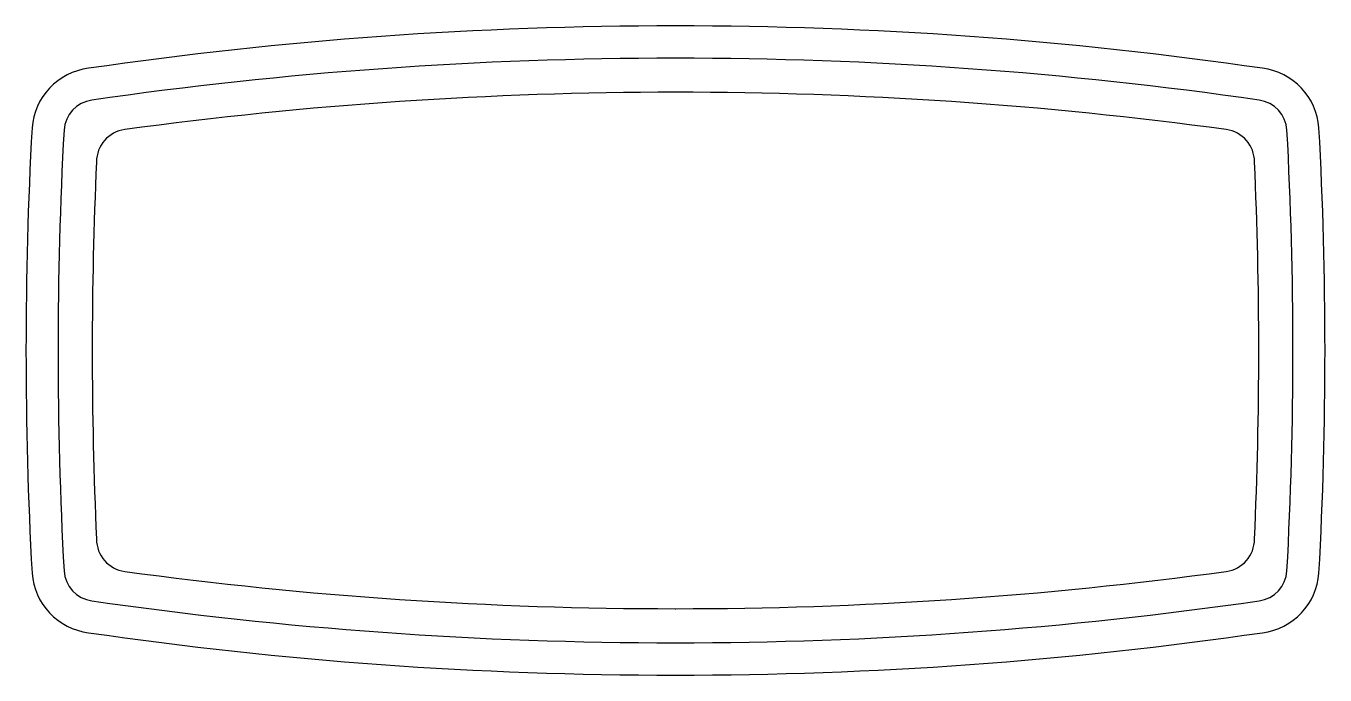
# Model space of a CAD drawing. Extents: x -1114.37 to -1106.37, y 407.88 to 411.88.
import ezdxf

# ---------------------------------------------------------------- set-up
doc = ezdxf.new("R2010")
doc.units = 0
doc.header["$LTSCALE"] = 10
doc.header["$MEASUREMENT"] = 0
doc.layers.add('Piscinas_Fibratec', color=4, linetype='CONTINUOUS')

msp = doc.modelspace()

# ---------------------------------------------------------------- linework, layer by layer
at = {"layer": 'Piscinas_Fibratec'}
msp.add_lwpolyline([(-1110.3693, 407.8774), (-1110.3653, 407.8774, 0.036376), (-1106.7522, 408.1383, 0.356489), (-1106.4047, 408.5061, 0.01372), (-1106.3675, 409.8774, 0.01372), (-1106.4047, 411.2487, 0.356489), (-1106.7522, 411.6165, 0.036376), (-1110.3653, 411.8774), (-1110.3693, 411.8774, 0.036376), (-1113.9823, 411.6165, 0.356489), (-1114.3299, 411.2487, 0.01372), (-1114.367, 409.8774, 0.01372), (-1114.3299, 408.5061, 0.356489), (-1113.9823, 408.1383, 0.036376)], format="xyb", close=True, dxfattribs=at)
at = {"layer": 'Piscinas_Fibratec', "color": 2}
msp.add_lwpolyline([(-1110.3693, 408.0765), (-1110.3653, 408.0765, 0.03606), (-1106.7733, 408.3347, 0.354341), (-1106.6018, 408.5191, 0.013591), (-1106.5653, 409.8774, 0.013591), (-1106.6018, 411.2357, 0.354341), (-1106.7733, 411.4202, 0.03606), (-1110.3653, 411.6784), (-1110.3693, 411.6784, 0.03606), (-1113.9613, 411.4202, 0.354341), (-1114.1328, 411.2357, 0.013591), (-1114.1693, 409.8774, 0.013591), (-1114.1328, 408.5191, 0.354341), (-1113.9613, 408.3347, 0.03606)], format="xyb", close=True, dxfattribs=at)
at = {"layer": 'Piscinas_Fibratec', "color": 1}
msp.add_lwpolyline([(-1110.3693, 408.2863), (-1110.3653, 408.2863, 0.034008), (-1106.9762, 408.5159, 0.378393), (-1106.8019, 408.7153), (-1106.8019, 408.7161, 0.011618), (-1106.7753, 409.8774, 0.011618), (-1106.8019, 411.0387), (-1106.8019, 411.0396, 0.378393), (-1106.9762, 411.2389, 0.034008), (-1110.3653, 411.4686), (-1110.3693, 411.4686, 0.034008), (-1113.7584, 411.2389, 0.378393), (-1113.9327, 411.0396), (-1113.9327, 411.0387, 0.011618), (-1113.9593, 409.8774, 0.011618), (-1113.9327, 408.7161), (-1113.9327, 408.7153, 0.378393), (-1113.7584, 408.5159, 0.034008)], format="xyb", close=True, dxfattribs=at)

doc.saveas('drawing.dxf')
